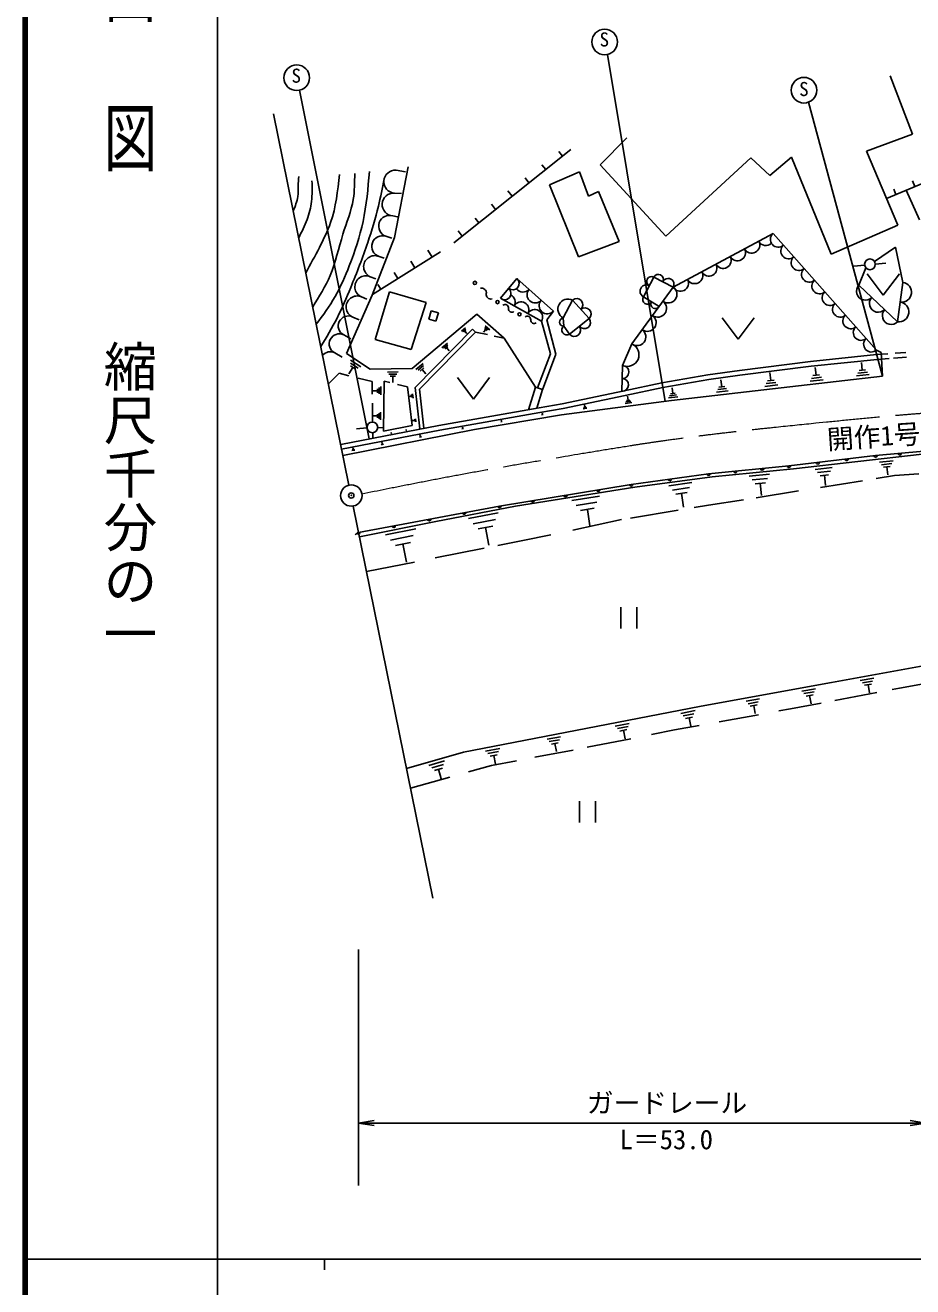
# Model space of a CAD drawing. Units: millimetres, scale not verified. Extents: x 40000 to 680000, y 20000 to 380000.
# Drawn here: x 40000 to 123032, y 202409 to 320435 of the extents above; entities that cross this region are included whole.
import ezdxf
from ezdxf.enums import TextEntityAlignment as Align

# ---------------------------------------------------------------- set-up
doc = ezdxf.new("R2010")
doc.units = ezdxf.units.MM
doc.header["$LTSCALE"] = 1000
doc.header["$PDMODE"] = 32
doc.header["$PDSIZE"] = 500
doc.linetypes.add('CHAIN', pattern=[18.5, 12, -1.5, 3.5, -1.5])
for name, color, linetype, lineweight in [('M-BGD', 7, 'Continuous', 25), ('M-BMK', 2, 'CHAIN', 13), ('M-BMK-SRVR', 3, 'Continuous', 25), ('M-STR-STR3', 7, 'Continuous', 25), ('M-STR-STRC', 7, 'Continuous', 25), ('M-TTL', 2, 'Continuous', 140), ('M-TTL-BAND', 7, 'Continuous', 25)]:
    doc.layers.add(name, color=color, linetype=linetype, lineweight=lineweight)
doc.layers.add('M-OTRS', color=6, linetype='Continuous')
doc.layers.add('M-STR-STR1', color=1, linetype='Continuous')
doc.styles.add('@ＭＳ ゴシック', font='')
doc.styles.add('ＭＳ ゴシック', font='')
doc.styles.get('@ＭＳ ゴシック').set_extended_font_data('@MS Gothic')
doc.styles.get('ＭＳ ゴシック').set_extended_font_data('MS Gothic')

# ---------------------------------------------------------------- blocks, each defined once
blk = doc.blocks.new('open_arrow')
at = {"color": 0, "linetype": 'Continuous', "lineweight": -2}
blk.add_lwpolyline([(7.5, 1.25), (0, 0), (7.5, -1.25)], dxfattribs=at)

msp = doc.modelspace()

# ---------------------------------------------------------------- linework, layer by layer
at = {"layer": 'M-BGD'}
for p, q in [((123013, 310243), (120914, 315711)), ((96279, 309912), (93793, 307371)), ((118705, 308641), (123013, 310243)), ((80093, 300086), (91037, 308799)), ((89909, 308611), (90255, 308177)), ((109646, 306376), (111690, 308089)), ((111690, 308089), (115391, 299030)), ((121633, 301737), (118705, 308641)), ((75831, 307187), (74554, 300576)), ((74697, 306868), (75568, 306718)), ((88337, 307378), (88692, 306932)), ((93793, 307371), (99925, 300687)), ((99925, 300687), (107879, 308034)), ((107879, 308034), (109646, 306376)), ((86758, 306152), (87128, 305687)), ((89043, 305493), (91860, 306708)), ((91860, 306708), (92689, 304443)), ((125877, 306447), (120572, 304237)), ((123225, 305342), (123003, 305873)), ((74546, 304730), (75197, 304687)), ((85156, 304957), (85565, 304443)), ((91749, 298754), (89043, 305493)), ((92689, 304443), (93628, 304885)), ((93628, 304885), (95561, 300190)), ((121456, 304605), (121256, 305086)), ((123646, 302213), (122425, 305009)), ((83612, 303688), (84002, 303198)), ((74395, 302592), (74826, 302505)), ((82091, 302390), (82438, 301953)), ((80488, 301194), (80875, 300708)), ((115391, 299030), (121633, 301737)), ((74554, 300576), (72450, 295167)), ((73747, 300692), (74288, 300509)), ((95561, 300190), (91749, 298754)), ((109957, 300939), (100626, 295940)), ((119647, 290044), (109957, 300939)), ((72477, 295235), (78855, 299244)), ((73099, 298792), (73590, 298628)), ((77651, 299390), (78058, 298743)), ((121409, 299658), (119440, 298344)), ((122117, 296367), (121409, 299658)), ((76071, 298365), (76463, 297741)), ((118520, 298002), (117530, 297882)), ((118656, 297727), (117993, 296117)), ((119520, 298092), (120520, 298162)), ((72278, 296906), (72804, 296694)), ((74508, 297312), (74869, 296739)), ((86003, 296749), (84451, 294895)), ((89409, 293684), (86003, 296749)), ((98803, 296864), (97834, 295022)), ((100626, 295940), (98803, 296864)), ((118775, 297171), (120275, 295171)), ((120275, 295171), (121775, 297171)), ((121618, 292701), (122117, 296367)), ((72450, 295167), (70046, 289721)), ((74074, 295495), (72748, 291021)), ((73002, 296170), (73274, 295736)), ((77498, 294501), (74074, 295495)), ((100626, 295940), (96752, 290615)), ((117993, 296117), (121618, 292701)), ((71458, 295020), (71965, 294795)), ((76117, 290082), (77498, 294501)), ((84451, 294895), (88311, 292738)), ((91207, 294710), (90340, 293046)), ((92750, 292994), (91207, 294710)), ((97834, 295022), (99305, 294123)), ((70637, 293134), (71249, 292870)), ((76206, 288331), (82254, 293402)), ((77754, 292927), (77981, 293722)), ((78427, 292735), (77754, 292927)), ((77981, 293722), (78654, 293529)), ((78654, 293529), (78427, 292735)), ((82254, 293402), (84808, 291148)), ((89130, 289677), (88311, 292738)), ((89409, 293684), (88794, 292867)), ((89654, 289651), (88794, 292867)), ((90340, 293046), (90392, 292283)), ((90913, 291538), (92750, 292994)), ((105194, 293060), (106694, 291060)), ((106694, 291060), (108194, 293060)), ((81841, 292008), (76480, 286541)), ((82126, 291728), (76899, 286397)), ((80810, 291802), (81190, 292122)), ((80920, 291772), (81210, 292012)), ((81030, 291732), (81220, 291892)), ((81320, 291582), (81130, 291812)), ((82126, 291728), (81841, 292008)), ((83235, 291488), (82126, 291728)), ((82860, 291712), (83090, 291972)), ((82980, 292062), (83190, 291872)), ((83000, 292192), (83320, 291912)), ((83020, 292322), (83450, 291952)), ((90392, 292283), (90913, 291538)), ((69796, 291459), (70472, 291103)), ((72748, 291021), (76117, 290082)), ((78980, 290262), (79490, 290702)), ((79130, 290212), (79520, 290542)), ((79280, 290162), (79540, 290382)), ((84808, 291148), (83859, 291353)), ((84808, 291148), (87738, 286566)), ((96752, 290615), (95887, 288596)), ((68955, 289785), (69651, 289381)), ((70046, 289721), (72262, 288256)), ((79670, 289962), (79410, 290272)), ((87935, 286504), (89130, 289677)), ((88403, 286328), (89654, 289651)), ((113475, 288977), (119650, 289625)), ((113526, 288530), (119691, 289177)), ((120083, 289814), (119647, 290044)), ((119650, 289625), (120713, 289706)), ((119691, 289177), (120828, 289263)), ((120202, 287595), (120083, 289814)), ((121237, 289294), (122431, 289384)), ((121378, 289756), (122376, 289831)), ((70280, 287822), (70660, 288402)), ((70420, 288562), (70900, 288242)), ((70430, 288832), (71150, 288352)), ((70440, 289102), (71400, 288462)), ((72262, 288256), (76206, 288331)), ((73880, 287982), (74880, 288002)), ((76540, 288222), (77240, 288802)), ((76750, 288152), (77270, 288592)), ((76950, 288082), (77300, 288382)), ((77480, 287812), (77130, 288232)), ((95887, 288596), (95816, 286181)), ((103868, 287719), (106808, 288139)), ((106808, 288139), (113475, 288977)), ((106867, 287693), (113526, 288530)), ((113910, 288412), (114000, 287692)), ((118610, 288192), (118010, 288132)), ((118230, 288872), (118310, 288162)), ((68360, 286897), (69370, 287880)), ((69370, 287880), (70282, 287647)), ((71139, 287427), (72450, 287091)), ((72450, 287091), (72464, 285909)), ((73570, 287125), (73518, 282469)), ((74100, 286999), (73570, 287125)), ((74010, 287792), (74760, 287802)), ((74140, 287592), (74640, 287602)), ((74400, 287002), (74390, 287602)), ((75754, 286605), (74815, 286828)), ((80439, 287465), (81939, 285465)), ((81939, 285465), (83439, 287465)), ((96043, 286231), (99553, 286994)), ((99553, 286994), (103868, 287719)), ((99638, 286552), (103938, 287275)), ((103938, 287275), (106867, 287693)), ((105090, 287272), (105170, 286612)), ((110230, 287012), (109320, 286902)), ((110050, 287232), (109440, 287162)), ((109660, 287932), (109750, 287202)), ((111521, 286610), (120202, 287595)), ((114650, 287272), (113440, 287132)), ((114480, 287502), (113570, 287392)), ((114300, 287722), (113690, 287652)), ((118960, 287752), (117770, 287622)), ((118790, 287972), (117890, 287882)), ((72490, 286242), (72950, 286242)), ((72950, 286432), (72950, 286042)), ((73110, 286532), (73110, 285952)), ((73260, 286622), (73260, 285852)), ((76196, 282990), (75754, 286605)), ((75850, 285712), (76100, 285742)), ((76090, 285842), (76110, 285632)), ((76170, 285902), (76200, 285592)), ((76240, 285962), (76290, 285552)), ((76480, 286541), (76902, 282684)), ((76899, 286397), (77299, 282727)), ((87082, 284463), (87738, 286566)), ((87738, 286566), (88406, 286357)), ((87858, 284599), (88406, 286357)), ((90230, 285015), (96043, 286231)), ((90315, 284573), (96137, 285791)), ((96137, 285791), (99638, 286552)), ((96350, 285732), (96400, 285352)), ((101060, 285682), (100190, 285582)), ((100930, 285842), (100280, 285772)), ((100800, 286002), (100360, 285952)), ((100468, 285313), (111521, 286610)), ((100520, 286502), (100580, 285982)), ((105770, 286242), (104670, 286112)), ((105610, 286442), (104780, 286352)), ((105440, 286642), (104890, 286582)), ((110410, 286782), (109190, 286642)), ((72473, 285085), (72493, 283320)), ((78704, 282999), (88069, 284636)), ((88069, 284636), (90230, 285015)), ((88146, 284193), (90315, 284573)), ((90178, 283995), (100468, 285313)), ((92550, 284602), (92200, 284552)), ((92500, 284672), (92240, 284632)), ((92450, 284732), (92270, 284712)), ((92330, 284932), (92360, 284722)), ((96750, 285142), (96110, 285052)), ((96660, 285262), (96180, 285192)), ((96560, 285372), (96240, 285332)), ((72540, 283892), (72960, 283892)), ((72960, 284062), (72960, 283712)), ((73100, 284152), (73100, 283622)), ((73240, 284232), (73230, 283532)), ((76240, 283442), (76410, 283462)), ((76400, 283532), (76410, 283392)), ((76450, 283572), (76470, 283362)), ((76500, 283612), (76530, 283332)), ((78786, 282556), (88146, 284193)), ((82043, 282603), (90178, 283995)), ((84620, 283352), (84490, 283322)), ((84600, 283372), (84500, 283352)), ((84580, 283392), (84510, 283382)), ((84530, 283472), (84550, 283392)), ((88460, 284002), (88310, 283982)), ((88440, 284032), (88330, 284012)), ((88410, 284052), (88340, 284042)), ((88360, 284132), (88380, 284052)), ((69518, 281221), (78704, 282999)), ((69603, 280779), (78786, 282556)), ((69726, 280175), (82043, 282603)), ((71970, 282772), (70980, 282682)), ((72504, 282313), (72510, 281800)), ((72970, 282792), (73480, 282777)), ((73518, 282469), (76196, 282990)), ((74190, 282292), (74280, 282312)), ((74210, 282282), (74270, 282292)), ((74220, 282262), (74260, 282272)), ((74250, 282212), (74240, 282272)), ((75600, 282572), (75670, 282582)), ((75620, 282562), (75670, 282572)), ((75630, 282552), (75660, 282552)), ((75650, 282512), (75650, 282552)), ((76930, 282102), (76950, 281982)), ((81010, 282702), (80850, 282672)), ((80990, 282732), (80870, 282712)), ((80960, 282762), (80880, 282742)), ((80900, 282842), (80920, 282752)), ((70650, 280932), (70690, 280782)), ((73530, 281232), (73300, 281182)), ((73500, 281272), (73320, 281242)), ((73460, 281312), (73340, 281292)), ((73370, 281442), (73400, 281302)), ((77070, 281922), (76870, 281892)), ((77040, 281962), (76890, 281932)), ((77000, 281992), (76900, 281972)), ((70830, 280692), (70570, 280642)), ((70790, 280742), (70600, 280702)), ((70750, 280792), (70620, 280762)), ((111443, 279206), (119549, 280168)), ((111877, 278948), (123918, 280290)), ((119549, 280168), (124082, 280580)), ((103932, 278473), (111443, 279206)), ((104258, 278198), (111877, 278948)), ((113890, 278872), (115480, 279052)), ((114130, 278582), (115320, 278712)), ((119930, 279542), (121190, 279682)), ((120120, 279312), (121060, 279422)), ((120300, 279082), (120930, 279152)), ((120700, 278362), (120620, 279122)), ((84377, 275451), (96696, 277466)), ((96696, 277466), (103932, 278473)), ((97033, 277211), (104258, 278198)), ((100210, 277342), (102350, 277642)), ((107740, 278242), (109640, 278432)), ((108020, 277892), (109440, 278032)), ((108290, 277532), (109240, 277622)), ((108880, 276432), (108770, 277582)), ((114360, 278282), (115150, 278372)), ((114384, 277190), (118337, 277819)), ((114860, 277372), (114760, 278332)), ((119622, 278024), (121336, 278297)), ((121336, 278297), (123600, 278457)), ((85861, 275434), (97033, 277211)), ((91130, 275972), (93710, 276382)), ((100540, 276952), (102140, 277182)), ((100860, 276562), (101930, 276712)), ((101570, 275352), (101400, 276642)), ((108370, 276232), (112337, 276864)), ((71190, 272969), (84377, 275451)), ((78406, 274000), (85861, 275434)), ((91540, 275512), (93470, 275812)), ((91940, 275042), (93230, 275242)), ((92830, 273592), (92590, 275142)), ((96634, 274326), (101079, 275056)), ((102573, 275301), (103913, 275522)), ((103913, 275522), (107187, 276043)), ((71270, 272576), (78406, 274000)), ((81470, 274282), (84230, 274812)), ((81920, 273802), (83990, 274192)), ((91237, 273210), (95787, 274177)), ((73690, 272752), (76530, 273322)), ((74160, 272252), (76290, 272682)), ((82370, 273312), (83750, 273572)), ((83380, 271782), (83060, 273442)), ((86550, 272214), (89161, 272769)), ((74630, 271752), (76050, 272042)), ((75680, 270192), (75340, 271902)), ((78348, 270594), (82934, 271500)), ((84201, 271750), (86550, 272214)), ((71931, 269326), (76402, 270209)), ((95725, 263996), (95725, 265996)), ((97225, 265996), (97225, 263996)), ((130385, 261666), (115415, 258928)), ((115415, 258928), (103245, 256735)), ((118120, 259122), (119380, 259352)), ((118330, 258902), (119270, 259072)), ((118530, 258682), (119160, 258792)), ((118980, 257982), (118850, 258742)), ((124375, 258876), (121779, 258412)), ((107430, 257182), (108680, 257412)), ((112640, 258122), (113930, 258362)), ((112850, 257902), (113820, 258072)), ((113060, 257672), (113700, 257782)), ((113520, 256952), (113380, 257732)), ((119682, 258014), (115728, 257263)), ((121779, 258412), (121110, 258285)), ((103245, 256735), (92451, 254628)), ((101330, 256052), (102670, 256312)), ((107630, 256962), (108570, 257132)), ((107830, 256742), (108460, 256852)), ((108280, 256042), (108150, 256802)), ((111587, 256477), (110493, 256277)), ((114470, 257024), (111587, 256477)), ((95200, 254862), (96510, 255112)), ((101550, 255822), (102560, 256012)), ((101770, 255582), (102440, 255712)), ((102260, 254842), (102110, 255652)), ((108598, 255931), (104910, 255258)), ((92451, 254628), (81012, 252435)), ((88820, 253632), (90090, 253872)), ((95420, 254632), (96400, 254822)), ((95630, 254402), (96280, 254532)), ((96110, 253682), (95960, 254472)), ((100751, 254499), (98583, 254070)), ((103040, 254917), (100751, 254499)), ((83050, 252522), (84390, 252772)), ((91257, 252622), (87668, 251947)), ((89030, 253412), (89980, 253592)), ((89240, 253182), (89870, 253302)), ((89700, 252482), (89560, 253242)), ((96643, 253685), (92568, 252878)), ((81012, 252435), (75673, 250911)), ((77760, 251192), (79220, 251612)), ((83270, 252292), (84280, 252482)), ((83490, 252052), (84160, 252182)), ((85956, 251624), (83635, 251188)), ((83980, 251312), (83830, 252122)), ((78030, 250952), (79130, 251272)), ((78290, 250712), (79030, 250922)), ((78910, 249942), (78660, 250822)), ((83635, 251188), (81471, 250578)), ((79711, 250082), (76051, 249051)), ((91849, 245834), (91849, 247834)), ((93349, 247834), (93349, 245834))]:
    msp.add_line(p, q, dxfattribs=at)
for centre, radius in [((119024, 298066), 500), ((82067, 296330), 150), ((84181, 294530), 150), ((86243, 293389), 150), ((72474, 282812), 500)]:
    msp.add_circle(centre, radius, dxfattribs=at)
for centre, radius, start, end in [((74622, 305799), 1072, 85.95551, 265.95551), ((74470, 303661), 1072, 85.95551, 265.95551), ((74071, 301642), 1004, 71.17529, 251.17529), ((73423, 299742), 1004, 71.17529, 251.17529), ((107958, 299868), 756, 208.17859, 28.17859), ((109291, 300582), 756, 208.17859, 313.29904), ((110442, 300394), 729, 131.65027, 311.65027), ((111411, 299305), 729, 131.65027, 311.65027), ((72689, 297849), 1028, 66.48544, 246.48544), ((105292, 298440), 756, 208.17859, 28.17859), ((106625, 299154), 756, 208.17859, 28.17859), ((112380, 298215), 729, 131.65027, 311.65027), ((103959, 297725), 756, 208.17859, 28.17859), ((113349, 297126), 729, 131.65027, 311.65027), ((71868, 295963), 1028, 66.48544, 246.48544), ((85615, 296285), 604, 230.07961, 50.07961), ((98587, 296468), 451, 61.42691, 241.42691), ((99228, 296658), 472, 334.11471, 154.11471), ((100140, 296196), 550, 332.26999, 152.26999), ((101293, 296297), 756, 208.17859, 28.17859), ((102626, 297011), 756, 208.17859, 28.17859), ((114318, 296036), 729, 131.65027, 311.65027), ((121992, 295450), 925, 262.23483, 82.23483), ((71048, 294077), 1028, 66.48544, 246.48544), ((82706, 295405), 436, 349.49361, 103.9778), ((83563, 295246), 436, 169.49361, 283.9778), ((84839, 295358), 604, 230.07961, 50.07961), ((85095, 294535), 737, 330.80251, 63.6804), ((86571, 296238), 764, 216.31899, 318.01279), ((87706, 295216), 764, 138.01279, 318.01279), ((98102, 295547), 589, 62.86527, 242.86527), ((100142, 295274), 823, 233.96648, 53.96648), ((115287, 294947), 729, 131.65027, 311.65027), ((118598, 295547), 830, 136.69465, 316.69465), ((84892, 293988), 318, 352.04374, 128.4665), ((85522, 293900), 318, 172.04374, 308.4665), ((86381, 293816), 737, 330.80251, 150.80251), ((88841, 294195), 764, 138.01279, 318.01279), ((90774, 293878), 938, 62.488, 242.488), ((91593, 294281), 577, 311.95522, 131.95522), ((92365, 293423), 577, 311.95522, 131.95522), ((98210, 294786), 444, 147.87985, 327.87985), ((98945, 294336), 418, 149.27623, 329.27623), ((99174, 293943), 823, 233.96648, 53.96648), ((116256, 293857), 729, 131.65027, 311.65027), ((119806, 294409), 830, 136.69465, 316.69465), ((121743, 293617), 925, 262.23483, 82.23483), ((70217, 292297), 937, 63.319, 243.319), ((86977, 292895), 314, 354.71678, 132.15312), ((87668, 293097), 737, 330.80251, 150.80251), ((87602, 292837), 314, 174.71678, 312.15312), ((90366, 292665), 382, 93.90049, 273.90049), ((92291, 292630), 586, 218.39516, 38.39516), ((98205, 292612), 823, 233.96648, 53.96648), ((117225, 292768), 729, 131.65027, 311.65027), ((121014, 293270), 830, 136.69465, 316.69465), ((69375, 290622), 937, 63.319, 243.319), ((90652, 291910), 454, 124.9025, 304.9025), ((91372, 291902), 586, 218.39516, 38.39516), ((97237, 291280), 823, 233.96648, 53.96648), ((118194, 291678), 729, 131.65027, 311.65027), ((96320, 289605), 1098, 246.80141, 66.80141), ((119163, 290589), 729, 131.65027, 311.65027), ((68534, 288948), 937, 63.319, 139.65535), ((95869, 287993), 603, 268.30172, 88.30172), ((95834, 286786), 603, 268.30172, 88.30172), ((116847, 279847), 150, 186.76617, 6.76617), ((119549, 280168), 150, 186.76617, 5.19443), ((121816, 280374), 150, 185.19443, 5.19443), ((106436, 278718), 150, 185.5722, 5.5722), ((108939, 278962), 150, 185.5722, 5.5722), ((111443, 279206), 150, 185.5722, 6.76617), ((114145, 279527), 150, 186.76617, 6.76617), ((96696, 277466), 150, 189.28954, 7.92693), ((100314, 277970), 150, 187.92693, 7.92693), ((103932, 278473), 150, 187.92693, 5.5722), ((90537, 276458), 150, 189.28954, 9.28954), ((93616, 276962), 150, 189.28954, 9.28954), ((84377, 275451), 150, 190.65853, 9.28954), ((87457, 275955), 150, 189.28954, 9.28954), ((77784, 274210), 150, 190.65853, 10.65853), ((81080, 274830), 150, 190.65853, 10.65853), ((71283, 272478), 500, 100.65853, 145.65853), ((71190, 272969), 150, 190.65853, 10.65853), ((74487, 273590), 150, 190.65853, 10.65853)]:
    msp.add_arc(centre, radius, start, end, dxfattribs=at)
for points, knots in [([(65077, 303052), (65253, 303499), (65430, 303947), (65495, 304413), (65542, 304744), (65533, 305085), (65541, 305423), (65548, 305715), (65568, 306006), (65587, 306296)], [0, 0, 0, 0, 1, 1, 1, 2, 2, 2, 3, 3, 3, 3]), ([(65586, 300546), (65869, 301106), (66152, 301666), (66368, 302254), (66569, 302802), (66713, 303375), (66781, 303954), (66857, 304592), (66842, 305237), (66827, 305882)], [0, 0, 0, 0, 1, 1, 1, 2, 2, 2, 3, 3, 3, 3]), ([(66254, 297262), (66678, 298050), (67103, 298838), (67516, 299637), (67910, 300400), (68294, 301174), (68572, 301979), (69069, 303413), (69234, 304946), (69399, 306479)], [0, 0, 0, 0, 1, 1, 1, 2, 2, 2, 3, 3, 3, 3]), ([(66896, 294103), (67496, 295052), (68097, 296001), (68526, 297019), (69045, 298250), (69315, 299583), (69720, 300877), (70062, 301966), (70500, 303028), (70685, 304137), (70817, 304933), (70820, 305752), (70823, 306571)], [0, 0, 0, 0, 1, 1, 1, 2, 2, 2, 3, 3, 3, 4, 4, 4, 4]), ([(67229, 292461), (67849, 293302), (68469, 294144), (68986, 295045), (69512, 295963), (69932, 296944), (70317, 297938), (70841, 299288), (71303, 300663), (71603, 302071), (71931, 303606), (72065, 305181), (72200, 306755)], [0, 0, 0, 0, 1, 1, 1, 2, 2, 2, 3, 3, 3, 4, 4, 4, 4]), ([(67654, 290369), (68185, 291248), (68716, 292126), (69180, 293039), (69652, 293966), (70055, 294928), (70449, 295893), (71019, 297289), (71570, 298690), (72052, 300117), (72428, 301232), (72762, 302362), (73037, 303506), (73240, 304353), (73411, 305207), (73582, 306061)], [0, 0, 0, 0, 1, 1, 1, 2, 2, 2, 3, 3, 3, 4, 4, 4, 5, 5, 5, 5])]:
    msp.add_open_spline(points, degree=3, knots=knots, dxfattribs=at)
at = {"layer": 'M-BMK'}
msp.add_open_spline([(71494, 276603), (74519, 277211), (77545, 277819), (80578, 278382), (83881, 278995), (87194, 279554), (90507, 280110), (93677, 280642), (96847, 281170), (100028, 281618), (104652, 282270), (109300, 282751), (113948, 283221), (117496, 283579), (121045, 283930), (124600, 284195), (129024, 284524), (133457, 284721), (137891, 284917)], degree=3, knots=[0, 0, 0, 0, 1, 1, 1, 2, 2, 2, 3, 3, 3, 4, 4, 4, 5, 5, 5, 6, 6, 6, 6], dxfattribs=at)
at = {"layer": 'M-BMK-SRVR'}
for p, q in [((63227, 312157), (70288, 277409)), ((70688, 275442), (78142, 238760))]:
    msp.add_line(p, q, dxfattribs=at)
msp.add_circle((70508, 276436), 1000, dxfattribs=at)
at = {"layer": 'M-OTRS'}
msp.add_point((70499, 276440), dxfattribs=at)
at = {"layer": 'M-STR-STR3'}
for p, q in [((71190, 233968), (71190, 211884)), ((124232, 217728), (71190, 217728))]:
    msp.add_line(p, q, dxfattribs=at)
at = {"layer": 'M-STR-STRC'}
for p, q in [((99860, 285235), (94479, 317699)), ((72178, 281736), (65653, 314349)), ((120185, 287593), (113267, 313232))]:
    msp.add_line(p, q, dxfattribs=at)
for centre in [(94205, 318867), (65399, 315521), (112855, 314359)]:
    msp.add_circle(centre, 1200, dxfattribs=at)
at = {"layer": 'M-TTL'}
msp.add_line((40000, 380000), (40000, 20000), dxfattribs=at)
at = {"layer": 'M-TTL-BAND'}
for p, q in [((58000, 370000), (58000, 20000)), ((40000, 205000), (579000, 205000)), ((68000, 205000), (68000, 204000))]:
    msp.add_line(p, q, dxfattribs=at)

# ---------------------------------------------------------------- block references
at = {"layer": 'M-STR-STR3', "xscale": 193, "yscale": 193}
msp.add_blockref('open_arrow', (71190, 217728), dxfattribs=at)
at = {"layer": 'M-STR-STR3', "xscale": 193, "yscale": 193, "rotation": 180}
msp.add_blockref('open_arrow', (124232, 217728), dxfattribs=at)

# ---------------------------------------------------------------- texts
at = {"layer": 'M-STR-STR1', "style": 'ＭＳ ゴシック'}
msp.add_text('開作1号橋', height=1833, rotation=3.772, dxfattribs=at).set_placement((115106, 280205), align=Align.BOTTOM_LEFT)
at = {"layer": 'M-STR-STR3', "style": 'ＭＳ ゴシック'}
for s, p in [('ガードレール', (92542, 218146)), ('L＝53.0', (95606, 214723))]:
    msp.add_text(s, height=1833, dxfattribs=at).set_placement(p, align=Align.BOTTOM_LEFT)
at = {"layer": 'M-STR-STRC', "style": 'ＭＳ ゴシック'}
for p in [(93725, 318048), (64902, 314659), (112396, 313410)]:
    msp.add_text('S', height=1320, dxfattribs=at).set_placement(p, align=Align.BOTTOM_LEFT)
at = {"layer": 'M-TTL-BAND', "style": '@ＭＳ ゴシック', "width": 1.4}
msp.add_text('平  面  図', height=3666, rotation=270, dxfattribs=at).set_placement((49777, 306475), align=Align.MIDDLE_RIGHT)
at = {"layer": 'M-TTL-BAND', "style": '@ＭＳ ゴシック'}
msp.add_text('縮尺千分の一', height=3666, rotation=270, dxfattribs=at).set_placement((49777, 261030), align=Align.MIDDLE_RIGHT)

doc.saveas('drawing.dxf')
